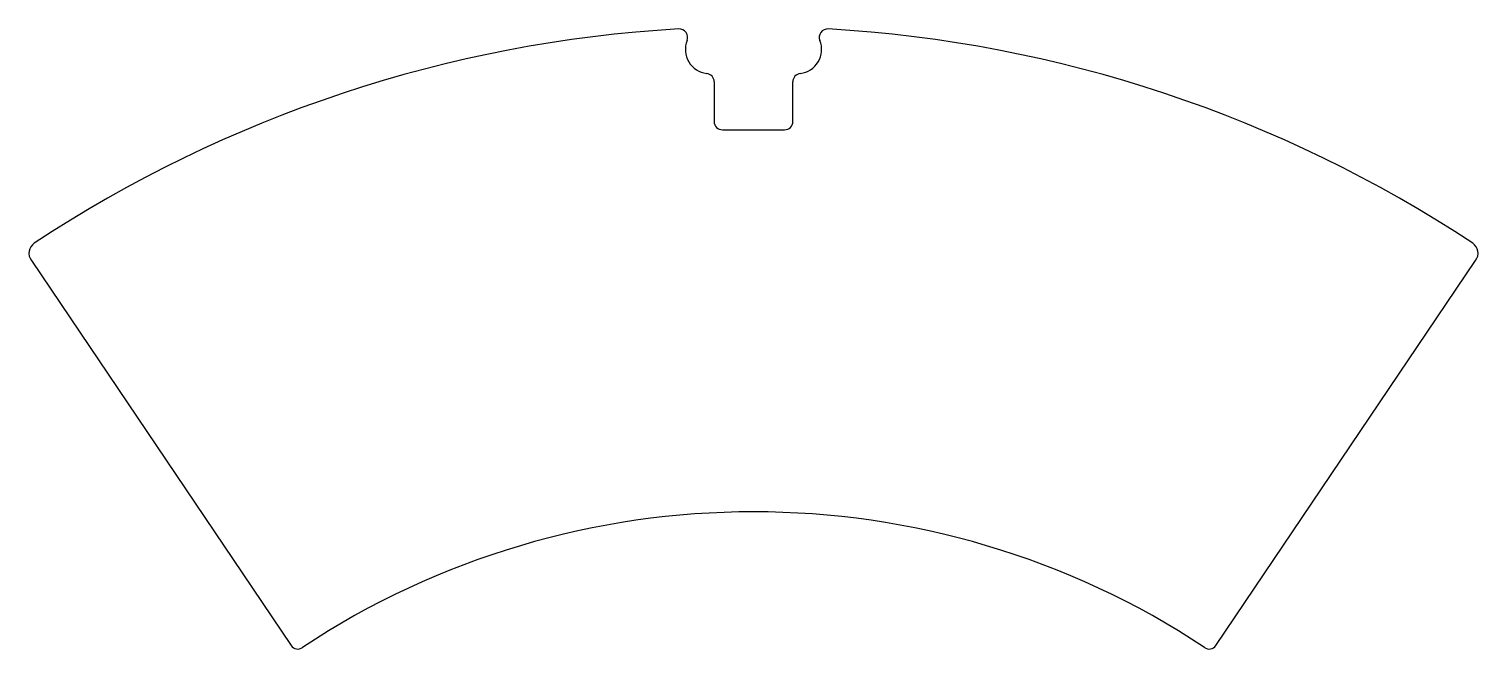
# Model space of a CAD drawing. Header units: millimetres. Extents: x -129 to 129, y 121 to 232.
import ezdxf

# ---------------------------------------------------------------- set-up
doc = ezdxf.new("R2010")
doc.units = ezdxf.units.MM

msp = doc.modelspace()

# ---------------------------------------------------------------- linework, layer by layer
at = {"color": 7, "linetype": 'Continuous', "lineweight": 25}
for p, q in [((-7, 222.24), (-7, 215.2)), ((7, 215.2), (7, 222.24)), ((-5.5, 213.7), (5.5, 213.7)), ((-128.48, 190.48), (-82.27, 121.97)), ((82.27, 121.97), (128.48, 190.48))]:
    msp.add_line(p, q, dxfattribs=at)
for centre, radius, start, end in [((0, 0.1), 231.92, 93.2882, 123.4923), ((-13.22, 230.14), 1.5, 338.2041, 93.2882), ((-7.84, 227.99), 4.29, 158.2041, 263.4761), ((7.83, 227.99), 4.29, 276.6936, 21.7609), ((13.2, 230.14), 1.5, 86.7157, 201.7609), ((0, 0.1), 231.92, 56.5077, 86.7157), ((-8.5, 222.24), 1.5, 0, 83.4761), ((8.5, 222.24), 1.5, 96.6936, 180), ((-5.5, 215.2), 1.5, 180, 270), ((5.5, 215.2), 1.5, 270, 0), ((-126.8, 191.76), 2.11, 123.9901, 217.2543), ((126.8, 191.76), 2.11, 322.7457, 56.0099), ((0, 0.16), 145.59, 56.5496, 123.4504), ((-81.1, 122.74), 1.4, 213.7325, 307.5759), ((81.1, 122.74), 1.4, 232.4241, 326.2675)]:
    msp.add_arc(centre, radius, start, end, dxfattribs=at)

doc.saveas('drawing.dxf')
